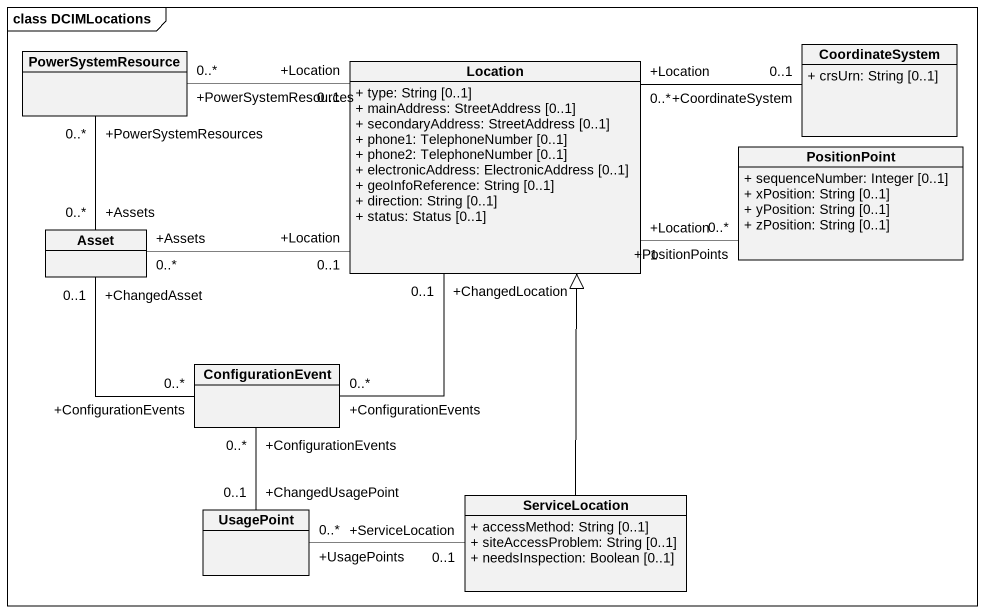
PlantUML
@startuml
mainframe class DCIMLocations
hide circle
hide empty members
skinparam classAttributeIconSize 0
class PowerSystemResource
class Location {
  + type: String [0..1]
  + mainAddress: StreetAddress [0..1]
  + secondaryAddress: StreetAddress [0..1]
  + phone1: TelephoneNumber [0..1]
  + phone2: TelephoneNumber [0..1]
  + electronicAddress: ElectronicAddress [0..1]
  + geoInfoReference: String [0..1]
  + direction: String [0..1]
  + status: Status [0..1]
}
class CoordinateSystem {
  + crsUrn: String [0..1]
}
class PositionPoint {
  + sequenceNumber: Integer [0..1]
  + xPosition: String [0..1]
  + yPosition: String [0..1]
  + zPosition: String [0..1]
}
class Asset
class ConfigurationEvent
class ServiceLocation {
  + accessMethod: String [0..1]
  + siteAccessProblem: String [0..1]
  + needsInspection: Boolean [0..1]
}
class UsagePoint
Location "+Location\n0..1" -left- "+PowerSystemResources\n0..*" PowerSystemResource
Location "+Location\n0..*" -right- "+CoordinateSystem\n0..1" CoordinateSystem
Location "+Location\n1" -right- "+PositionPoints\n0..*" PositionPoint
Location "+ChangedLocation\n0..1" -- "+ConfigurationEvents\n0..*" ConfigurationEvent
Asset "+Assets\n0..*" -up- "+PowerSystemResources\n0..*" PowerSystemResource
Asset "+Assets\n0..*" -right- "+Location\n0..1" Location
Asset "+ChangedAsset\n0..1" -- "+ConfigurationEvents\n0..*" ConfigurationEvent
ServiceLocation -up-|> Location
ServiceLocation "+ServiceLocation\n0..1" -left- "+UsagePoints\n0..*" UsagePoint
UsagePoint "+ChangedUsagePoint\n0..1" -up- "+ConfigurationEvents\n0..*" ConfigurationEvent
@enduml
